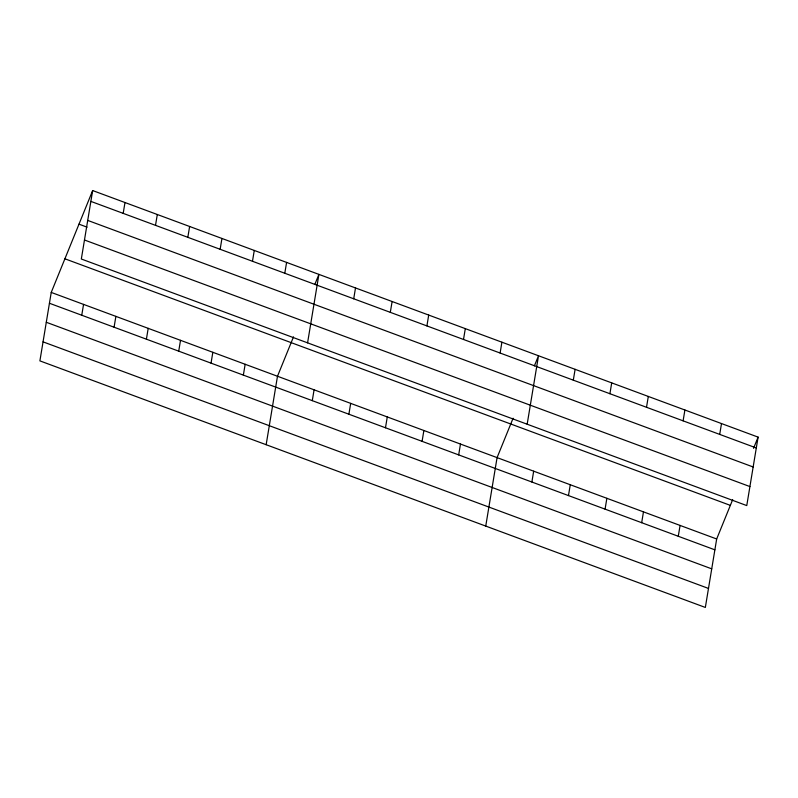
<?xml version="1.0" encoding="UTF-8"?>
<svg xmlns="http://www.w3.org/2000/svg" width="798" height="798" viewBox="0 0 798 798"><rect width="100%" height="100%" fill="white"/><g stroke="black" fill="none" stroke-linecap="round" stroke-linejoin="round"><path stroke-width="1.2" d="M92.658 190.552L81.326 259.011L746.768 505.583L758.1 437.124L92.658 190.552L51.232 292.417L39.9 360.876L705.342 607.448L716.674 538.989L732.694 499.608M81.755 315.24L83.551 304.397M123.191 213.375L124.987 202.532M114.084 327.21L115.88 316.367M155.51 225.345L157.306 214.512M146.403 339.19L148.199 328.347M187.829 237.325L189.625 226.482M178.722 351.17L180.518 340.327M220.148 249.305L221.944 238.462M211.041 363.14L212.837 352.297M252.477 261.275L254.273 250.432M243.36 375.12L245.156 364.277M284.796 273.255L286.592 262.412M266.153 444.705L277.485 376.257L293.504 336.866M307.579 342.841L318.911 274.392L314.811 284.477M312.287 400.656L314.083 389.813M353.714 298.791L355.509 287.948M348.886 414.222L350.681 403.379M390.312 312.357L392.107 301.514M385.484 427.778L387.279 416.935M426.91 325.913L428.706 315.07M422.082 441.344L423.878 430.501M463.508 339.479L465.304 328.636M458.68 454.9L460.476 444.057M500.117 353.035L501.902 342.202M485.743 526.072L497.074 457.623L513.094 418.232M527.169 424.217L538.51 355.758L534.401 365.843M531.877 482.022L533.672 471.189M573.313 380.157L575.109 369.324M568.475 495.588L570.271 484.745M609.911 393.723L611.707 382.88M605.074 509.144L606.869 498.311M646.51 407.289L648.305 396.446M641.682 522.71L643.467 511.867M683.108 420.845L684.903 410.002M678.28 536.276L680.076 525.433M719.706 434.411L721.502 423.568M753.541 448.336L758.1 437.124M90.872 201.395L756.305 447.967M87.72 220.408L753.162 466.98M78.992 224.168L87.072 227.161M84.478 239.999L749.911 486.571M64.907 258.801L730.34 505.373M51.232 292.417L716.674 538.989M49.436 303.26L714.878 549.832M46.294 322.272L711.726 568.844M43.052 341.863L708.484 588.435"/></g></svg>
